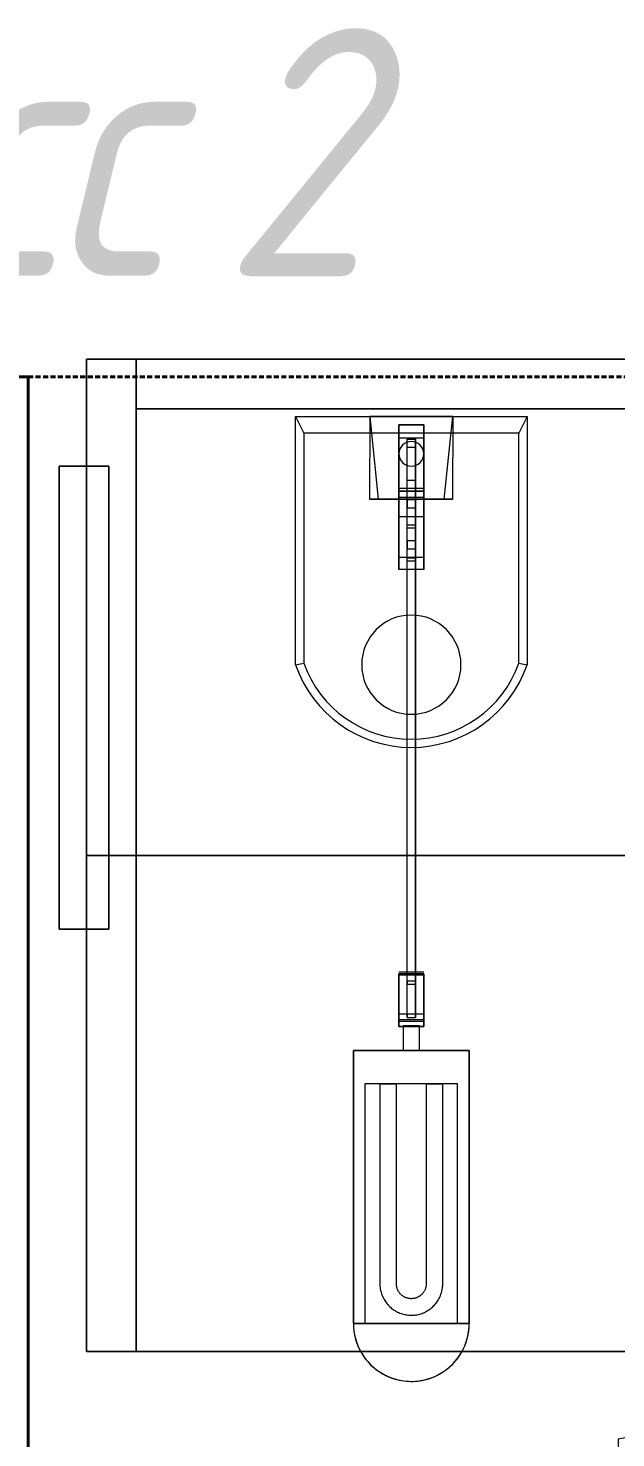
# Model space of a CAD drawing. Header units: millimetres. Extents: x -32954 to 151739, y -65671 to 56243.
# Drawn here: x -17348 to -16992, y -56377 to -55525 of the extents above; entities that cross this region are included whole.
import ezdxf

# ---------------------------------------------------------------- set-up
doc = ezdxf.new("R2010")
doc.units = ezdxf.units.MM
doc.linetypes.add('ADSK_Штрих_ш3 п1_5', pattern=[4.5, 3, -1.5])
doc.layers.add('_Разделитель помещений_', color=4, linetype='ADSK_Штрих_ш3 п1_5', lineweight=40, true_color=0x00ffff)
for name, color, linetype, lineweight in [('I-FURN', 7, 'Continuous', 9), ('M-EQPM', 7, 'Continuous', 9), ('M-EQPM-IDEN', 7, 'Continuous', 9), ('Стены разрез', 7, 'Continuous', 40)]:
    doc.layers.add(name, color=color, linetype=linetype, lineweight=lineweight)
doc.styles.add('GOST Common_I', font='GOST_Common Italic.ttf', dxfattribs={"width": 0.9, "height": 150})

# ---------------------------------------------------------------- blocks, each defined once
blk = doc.blocks.new('М05-М06_Стул офисный - М06_Кресло рабочее Меделия-8569764-О_ТХ_03')
at = {"layer": 'I-FURN'}
for p, q in [((-130.13, 450.82), (-137.41, 372.81)), ((366.01, 372.81), (358.73, 450.82)), ((-137.41, 372.81), (-140.28, 342.02)), ((366.01, 372.81), (368.88, 342.02)), ((-192.66, 358.79), (-187.62, -18.37)), ((-145.04, 358.79), (-150.08, -18.37)), ((373.64, 358.79), (378.68, -18.37)), ((416.22, -18.37), (421.26, 358.79)), ((-153.99, -23.22), (-156.06, -129.6)), ((384.72, -129.6), (382.63, -23.24))]:
    blk.add_line(p, q, dxfattribs=at)
for centre, radius, start, end in [((114.3, -1700.19), 2189.73, 83.73788, 96.26212), ((-2.94, 436.59), 127.98, 161.84357, 173.61936), ((231.54, 436.59), 127.98, 6.38064, 18.15643), ((-2.94, 436.59), 127.98, 175.71587, 197.92668), ((231.54, 436.59), 127.98, 342.07332, 4.28413), ((114.3, 2327.41), 1944.95, 262.94126, 277.05874), ((-100.28, 110.62), 264.8, 98.06151, 110.41983), ((328.88, 110.62), 264.8, 69.58017, 81.93849), ((114.34, 13952.78), 13657.88, 268.908402, 271.091283), ((114.33, 1258.57), 1414.25, 258.97799, 281.02201)]:
    blk.add_arc(centre, radius, start, end, dxfattribs=at)
for centre, start_param, end_param in [((-168.85, -18.32), 5.626442, 6.277467), ((-168.85, -18.32), 6.10915, 6.277467), ((397.45, -18.32), 3.147311, 3.801887)]:
    blk.add_ellipse(centre, major_axis=(18.76, 0), ratio=0.427808, start_param=start_param, end_param=end_param, dxfattribs=at)
for points, knots in [([(-187.61, -18.37), (-187.6, -18.88), (-187.37, -19.89), (-186.33, -21.37), (-184.66, -22.73), (-181.68, -24.33), (-176.7, -25.83), (-169.61, -26.54), (-163.01, -26.11), (-157.67, -24.9), (-155.1, -23.83), (-153.99, -23.22)], [0, 0, 0, 0, 0.076923, 0.153846, 0.230769, 0.307692, 0.461538, 0.615385, 0.769231, 0.884615, 1, 1, 1, 1]), ([(382.63, -23.24), (384.11, -24.06), (387.73, -25.41), (394.6, -26.45), (401.87, -26.32), (409.06, -24.94), (414.72, -22.18), (416.19, -19.65), (416.21, -18.37)], [0, 0, 0, 0, 0.153846, 0.307692, 0.461538, 0.615385, 0.807692, 1, 1, 1, 1])]:
    blk.add_open_spline(points, degree=3, knots=knots, dxfattribs=at)
blk = doc.blocks.new('8_Лампа настольная - 8_Лампа настольная-8000947-О_ТХ_03')
at = {"layer": 'M-EQPM'}
for p, q in [((-100, 70), (50, 70)), ((-100, 70), (-90, 65)), ((-100, -70), (-100, 70)), ((49.15, 65), (50, 70)), ((49.15, 65), (-90, 65)), ((-90, 65), (-90, -65)), ((448.34, 35), (283.34, 35)), ((283.34, -35), (283.34, 35)), ((283.34, 35), (283.34, -35)), ((283.34, 35), (448.34, 35)), ((448.34, 35), (448.34, -35)), ((448.34, 28), (448.34, 35)), ((448.34, 35), (448.34, 0)), ((448.34, 0), (448.34, 35)), ((448.34, 28), (303.34, 28)), ((303.34, 28), (303.34, -28)), ((303.34, 28), (303.34, -28)), ((448.34, -28), (448.34, 28)), ((-100, 15), (-100, 25)), ((-100, 25), (-100, 15)), ((-100, 25), (-50, 24.91)), ((-50, 19.9), (-100, 25)), ((-50, 15.05), (-50, 24.91)), ((-50, 24.91), (-50, 19.9)), ((-50, 19.9), (-50, 15.02)), ((424.34, 19), (303.34, 19)), ((303.34, 9), (303.34, 19)), ((303.34, 19), (303.34, 9)), ((-100, 15), (-100, -15)), ((-100, -15), (-100, 15)), ((-50, -14.84), (-50, 15.05)), ((-50, 15.02), (-50, -15)), ((303.34, 9), (424.34, 9)), ((-95, 7.5), (-86.89, 7.5)), ((-54.98, 7.5), (-95, 7.5)), ((-95, -7.5), (-95, 7.5)), ((-95, 7.5), (-95, -7.5)), ((-86.89, 7.5), (-51.09, 7.5)), ((-86.89, 7.5), (-86.89, -7.5)), ((-86.34, -2.5), (-86.34, 2.5)), ((-86.34, 2.5), (-81.37, 2.5)), ((-49.78, 2.5), (-86.34, 2.5)), ((-81.37, 2.5), (-81.37, -2.5)), ((-81.37, 2.5), (-44.81, 2.5)), ((-61.52, -2.5), (-61.52, 2.5)), ((-61.52, 2.5), (-56.56, 2.5)), ((-24.96, 2.5), (-61.52, 2.5)), ((-56.56, 2.5), (-56.56, -2.5)), ((-56.56, 2.5), (-20, 2.5)), ((-56.5, 7.5), (-56.5, -7.5)), ((-51.09, 7.5), (-54.98, 7.5)), ((-54.98, 7.5), (-54.98, -7.5)), ((-15.04, 7.5), (-54.74, 7.5)), ((-54.74, 7.5), (-39.49, 7.5)), ((-54.74, 7.5), (-54.74, -7.5)), ((-51.09, 7.5), (-51.09, -7.5)), ((-44.81, 2.5), (-49.78, 2.5)), ((-49.78, 2.5), (-49.78, -2.5)), ((-44.81, -2.5), (-44.81, 2.5)), ((-39.49, 7.5), (-7.54, 7.5)), ((-39.49, 7.5), (-39.49, -7.5)), ((-34.48, -2.5), (-34.48, 2.5)), ((-34.48, 2.5), (-32.52, 2.5)), ((241.29, 2.5), (-34.48, 2.5)), ((-32.52, 2.5), (-32.52, -2.5)), ((-32.52, 2.5), (243.26, 2.5)), ((-20, 2.5), (-24.96, 2.5)), ((-24.96, 2.5), (-24.96, -2.5)), ((-20, -2.5), (-20, 2.5)), ((-7.54, 7.5), (-15.04, 7.5)), ((-15.04, -7.5), (-15.04, 7.5)), ((-14.52, -2.5), (-14.52, 2.5)), ((-14.52, 2.5), (-12.55, 2.5)), ((261.38, 2.5), (-14.52, 2.5)), ((-12.55, 2.5), (-12.55, -2.5)), ((-12.55, 2.5), (263.34, 2.5)), ((-7.54, 7.5), (-7.54, -7.5)), ((235.81, 7.5), (235.81, -7.5)), ((261.22, 7.5), (236.91, 7.5)), ((236.91, 7.5), (237.42, 7.5)), ((236.91, 7.5), (236.91, -7.5)), ((237.42, 7.5), (264.8, 7.5)), ((237.42, -7.5), (237.42, 7.5)), ((243.26, 2.5), (241.29, 2.5)), ((241.29, 2.5), (241.29, -2.5)), ((243.26, -2.5), (243.26, 2.5)), ((265.78, 7.5), (261.22, 7.5)), ((261.22, 7.5), (261.22, -7.5)), ((263.34, 2.5), (261.38, 2.5)), ((261.38, 2.5), (261.38, -2.5)), ((263.34, -2.5), (263.34, 2.5)), ((264.8, 7.5), (268.85, 7.5)), ((264.8, 7.5), (264.8, -7.5)), ((268.85, 7.5), (265.78, 7.5)), ((265.78, 7.5), (265.78, -7.5)), ((283.34, 5), (268.34, 5)), ((268.34, -5), (268.34, 5)), ((268.34, 5), (268.34, -5)), ((268.85, -7.5), (268.85, 7.5)), ((268.85, 7.5), (268.85, -7.5)), ((283.34, -5), (283.34, 5)), ((283.34, 5), (283.34, -5)), ((-95, -7.5), (-54.98, -7.5)), ((-86.89, -7.5), (-95, -7.5)), ((-51.09, -7.5), (-86.89, -7.5)), ((-81.37, -2.5), (-86.34, -2.5)), ((-49.78, -2.5), (-86.34, -2.5)), ((-44.81, -2.5), (-81.37, -2.5)), ((-56.56, -2.5), (-61.52, -2.5)), ((-24.96, -2.5), (-61.52, -2.5)), ((-20, -2.5), (-56.56, -2.5)), ((-54.98, -7.5), (-51.09, -7.5)), ((-39.49, -7.5), (-54.74, -7.5)), ((-54.74, -7.5), (-15.04, -7.5)), ((-49.78, -2.5), (-44.81, -2.5)), ((-7.54, -7.5), (-39.49, -7.5)), ((-32.52, -2.5), (-34.48, -2.5)), ((241.29, -2.5), (-34.48, -2.5)), ((243.26, -2.5), (-32.52, -2.5)), ((-24.96, -2.5), (-20, -2.5)), ((-15.04, -7.5), (-7.54, -7.5)), ((-12.55, -2.5), (-14.52, -2.5)), ((261.38, -2.5), (-14.52, -2.5)), ((263.34, -2.5), (-12.55, -2.5)), ((237.42, -7.5), (236.91, -7.5)), ((236.91, -7.5), (261.22, -7.5)), ((264.8, -7.5), (237.42, -7.5)), ((241.29, -2.5), (243.26, -2.5)), ((261.22, -7.5), (265.78, -7.5)), ((261.38, -2.5), (263.34, -2.5)), ((268.85, -7.5), (264.8, -7.5)), ((265.78, -7.5), (268.85, -7.5)), ((268.34, -5), (283.34, -5)), ((448.34, -35), (448.34, 0)), ((448.34, 0), (448.34, -35)), ((-100, -25), (-100, -15)), ((-100, -15), (-100, -25)), ((-50, -25.18), (-50, -14.84)), ((-50, -15), (-50, -20.08)), ((424.34, -9), (303.34, -9)), ((303.34, -9), (303.34, -19)), ((303.34, -19), (303.34, -9)), ((-100, -25), (-50, -20.08)), ((-100, -25), (-50, -25.18)), ((-50, -20.08), (-50, -25.18)), ((303.34, -19), (424.34, -19)), ((303.34, -28), (448.34, -28)), ((448.34, -35), (448.34, -28)), ((283.34, -35), (448.34, -35)), ((448.34, -35), (283.34, -35)), ((-100, -70), (-90, -65)), ((-90, -65), (49.15, -65)), ((50, -70), (49.15, -65)), ((50, -70), (-100, -70))]:
    blk.add_line(p, q, dxfattribs=at)
at = {"layer": 'M-EQPM', "flags": 128}
for points in [[(448.34, -35), (449.74, -34.97), (451.13, -34.89), (452.53, -34.75), (453.91, -34.55), (455.29, -34.3), (456.66, -34), (458.01, -33.64), (459.35, -33.22), (460.67, -32.76), (461.97, -32.24), (463.24, -31.67), (464.5, -31.04), (465.73, -30.37), (466.93, -29.65), (468.1, -28.89), (469.24, -28.07), (470.34, -27.22), (471.41, -26.31), (472.45, -25.37), (473.44, -24.38), (474.4, -23.36), (475.31, -22.3), (476.18, -21.2), (477.01, -20.07), (477.79, -18.91), (478.52, -17.72), (479.2, -16.5), (479.84, -15.25), (480.42, -13.98), (480.96, -12.68), (481.44, -11.37), (481.87, -10.04), (482.24, -8.69), (482.56, -7.32), (482.83, -5.95), (483.04, -4.56), (483.19, -3.17), (483.29, -1.78), (483.33, -0.38), (483.32, 1.02), (483.25, 2.42), (483.13, 3.81), (482.95, 5.2), (482.71, 6.58), (482.42, 7.95), (482.08, 9.31), (481.68, 10.65), (481.22, 11.98), (480.72, 13.28), (480.16, 14.57), (479.55, 15.83), (478.9, 17.06), (478.19, 18.27), (477.43, 19.45), (476.63, 20.6), (475.79, 21.71), (474.9, 22.79), (473.96, 23.84), (472.99, 24.84), (471.98, 25.81), (470.93, 26.73), (469.84, 27.62), (468.72, 28.45), (467.56, 29.25), (466.38, 29.99), (465.17, 30.69), (463.92, 31.34), (462.66, 31.94), (461.37, 32.48), (460.06, 32.98), (458.73, 33.42), (457.39, 33.81), (456.03, 34.14), (454.66, 34.42), (453.28, 34.65), (451.89, 34.82), (450.49, 34.93), (449.09, 34.99), (448.34, 35)], [(424.34, -19), (425.1, -18.98), (425.85, -18.94), (426.61, -18.86), (427.36, -18.76), (428.11, -18.62), (428.85, -18.46), (429.59, -18.26), (430.31, -18.04), (431.03, -17.78), (431.74, -17.5), (432.43, -17.19), (433.11, -16.85), (433.78, -16.49), (434.43, -16.1), (435.06, -15.68), (435.68, -15.24), (436.28, -14.77), (436.86, -14.28), (437.43, -13.77), (437.97, -13.24), (438.48, -12.68), (438.98, -12.11), (439.45, -11.51), (439.9, -10.9), (440.32, -10.27), (440.72, -9.62), (441.09, -8.96), (441.44, -8.28), (441.76, -7.59), (442.05, -6.88), (442.31, -6.17), (442.54, -5.45), (442.74, -4.72), (442.92, -3.98), (443.06, -3.23), (443.17, -2.48), (443.26, -1.72), (443.31, -0.96), (443.34, -0.21), (443.33, 0.55), (443.29, 1.31), (443.22, 2.07), (443.13, 2.82), (443, 3.57), (442.84, 4.32), (442.65, 5.05), (442.44, 5.78), (442.19, 6.5), (441.92, 7.21), (441.61, 7.91), (441.28, 8.59), (440.93, 9.26), (440.54, 9.92), (440.13, 10.56), (439.7, 11.18), (439.24, 11.79), (438.76, 12.37), (438.25, 12.94), (437.72, 13.49), (437.17, 14.01), (436.6, 14.51), (436.01, 14.99), (435.4, 15.45), (434.77, 15.88), (434.13, 16.28), (433.47, 16.66), (432.8, 17.01), (432.11, 17.34), (431.41, 17.63), (430.7, 17.9), (429.98, 18.14), (429.25, 18.35), (428.51, 18.54), (427.77, 18.69), (427.02, 18.81), (426.26, 18.9), (425.51, 18.96), (424.75, 19), (424.34, 19)], [(424.34, 9), (424.7, 8.99), (425.06, 8.97), (425.41, 8.94), (425.77, 8.89), (426.12, 8.82), (426.48, 8.74), (426.82, 8.65), (427.17, 8.54), (427.51, 8.42), (427.84, 8.29), (428.17, 8.14), (428.49, 7.98), (428.81, 7.81), (429.12, 7.63), (429.42, 7.43), (429.71, 7.22), (430, 7), (430.27, 6.77), (430.54, 6.52), (430.79, 6.27), (431.04, 6.01), (431.27, 5.73), (431.5, 5.45), (431.71, 5.16), (431.91, 4.86), (432.1, 4.56), (432.27, 4.24), (432.44, 3.92), (432.59, 3.59), (432.72, 3.26), (432.85, 2.92), (432.96, 2.58), (433.05, 2.23), (433.14, 1.88), (433.21, 1.53), (433.26, 1.17), (433.3, 0.82), (433.32, 0.46), (433.34, 0.1), (433.33, -0.26), (433.31, -0.62), (433.28, -0.98), (433.24, -1.34), (433.18, -1.69), (433.1, -2.04), (433.01, -2.39), (432.91, -2.74), (432.79, -3.08), (432.66, -3.42), (432.52, -3.75), (432.36, -4.07), (432.19, -4.39), (432.01, -4.7), (431.82, -5), (431.61, -5.3), (431.4, -5.58), (431.17, -5.86), (430.93, -6.13), (430.68, -6.39), (430.42, -6.64), (430.15, -6.87), (429.87, -7.1), (429.58, -7.32), (429.28, -7.52), (428.98, -7.71), (428.66, -7.89), (428.34, -8.06), (428.02, -8.21), (427.69, -8.35), (427.35, -8.48), (427.01, -8.59), (426.66, -8.69), (426.31, -8.78), (425.96, -8.85), (425.61, -8.91), (425.25, -8.95), (424.89, -8.98), (424.53, -9), (424.34, -9)]]:
    blk.add_lwpolyline(points, dxfattribs=at)
at = {"layer": 'M-EQPM'}
for centre, radius, start, end in [((26, 0), 74, 288.92464, 71.07536), ((26, 0), 69, 289.60486, 70.39514), ((448.34, 0), 35, 270, 90), ((50, 0), 30, 0, 180), ((-77.5, 0), 7.5, 360, 180), ((-77.5, 0), 7.5, 0, 180), ((-77.5, 0), 7.5, 180, 360), ((-77.5, 0), 7.5, 180, 360), ((50, 0), 30, 180, 360)]:
    blk.add_arc(centre, radius, start, end, dxfattribs=at)
blk = doc.blocks.new('М51_Пост медицинской сестры на 1 рабочее место - Пост медсестры 1500 мм-8766806-О_ТХ_03')
at = {"layer": 'I-FURN'}
for p, q in [((-338.35, 741.56), (-338.35, -758.44)), ((-338.35, -758.44), (-338.35, 741.56)), ((-338.35, 741.56), (-338.35, -758.44)), ((-338.35, -758.44), (-338.35, 741.56)), ((-338.35, 741.56), (-338.35, -758.44)), ((-338.35, -758.44), (-338.35, 741.56)), ((-338.35, 741.56), (-338.35, -758.44)), ((-338.35, -758.44), (-338.35, 741.56)), ((-38.35, -758.44), (-38.35, 741.56)), ((-38.35, 741.56), (-38.35, -758.44)), ((261.65, -758.44), (261.65, 741.56)), ((261.65, 741.56), (261.65, -758.44)), ((-308.35, -728.44), (-308.35, 711.56)), ((-308.35, 711.56), (-308.35, -728.44)), ((-338.35, -54.08), (-338.35, -728.44)), ((-338.35, -728.44), (-338.35, -54.08)), ((-308.35, -728.44), (-308.35, -54.08)), ((-308.35, -54.08), (-308.35, -728.44)), ((-38.35, -728.44), (-38.35, -54.08)), ((-38.35, -54.08), (-38.35, -728.44)), ((-338.35, -728.44), (-38.35, -728.44)), ((-38.35, -728.44), (-338.35, -728.44)), ((-38.35, -728.44), (-308.35, -728.44)), ((-308.35, -728.44), (-38.35, -728.44)), ((261.65, -728.44), (-308.35, -728.44)), ((-308.35, -728.44), (261.65, -728.44)), ((-38.35, -758.44), (-38.35, -728.44)), ((-38.35, -728.44), (-38.35, -758.44)), ((261.65, -758.44), (261.65, -728.44)), ((261.65, -728.44), (261.65, -758.44)), ((-338.35, -758.44), (-38.35, -758.44)), ((-38.35, -758.44), (-338.35, -758.44)), ((-338.35, -758.44), (-38.35, -758.44)), ((-38.35, -758.44), (-338.35, -758.44)), ((-338.35, -758.44), (261.65, -758.44)), ((261.65, -758.44), (-338.35, -758.44)), ((-338.35, -758.44), (261.65, -758.44)), ((261.65, -758.44), (-338.35, -758.44))]:
    blk.add_line(p, q, dxfattribs=at)
blk = doc.blocks.new('б_п_Универсальный элемент - Часы вторичные-10494202-О_ТХ_03')
at = {"layer": 'M-EQPM'}
for p, q in [((15, 140), (-15, 140)), ((-15, 140), (-15, -140)), ((-15, -140), (-15, 140)), ((-15, 140), (15, 140)), ((15, -140), (15, 140)), ((15, 140), (15, -140)), ((-15, -140), (15, -140)), ((15, -140), (-15, -140))]:
    blk.add_line(p, q, dxfattribs=at)

msp = doc.modelspace()

# ---------------------------------------------------------------- linework, layer by layer
at = {"layer": '_Разделитель помещений_'}
msp.add_line((-17347.5, -55735.62), (-13495, -55735.62), dxfattribs=at)
at = {"layer": 'Стены разрез'}
for p, q in [((-17347.5, -55735.62), (-18270.87, -55735.62)), ((-17347.5, -57560.62), (-17347.5, -55735.62))]:
    msp.add_line(p, q, dxfattribs=at)

# ---------------------------------------------------------------- block references
at = {"layer": 'I-FURN'}
for name, p, rotation in [('М51_Пост медицинской сестры на 1 рабочее место - Пост медсестры 1500 мм-8766806-О_ТХ_03', (-16553.85, -56063.38), 269.9999999999996), ('М05-М06_Стул офисный - М06_Кресло рабочее Меделия-8569764-О_ТХ_03', (-16606.21, -56507.59), 180)]:
    msp.add_blockref(name, p, dxfattribs=dict(at, rotation=rotation))
at = {"layer": 'M-EQPM', "rotation": 269.9999999999992}
msp.add_blockref('8_Лампа настольная - 8_Лампа настольная-8000947-О_ТХ_03', (-17115.95, -55859.69), dxfattribs=at)
at = {"layer": 'M-EQPM'}
msp.add_blockref('б_п_Универсальный элемент - Часы вторичные-10494202-О_ТХ_03', (-17313.74, -55929.61), dxfattribs=at)

# ---------------------------------------------------------------- texts
at = {"layer": 'M-EQPM-IDEN', "char_height": 150, "attachment_point": 1, "style": 'GOST Common_I'}
for s, insert, width in [('\\fGOST Common|b0|i1|c204|p34|;\\W.9;2', (-17230.13, -55524.84), 122.6582), ('сс', (-17396.82, -55524.84), 202.0252)]:
    msp.add_mtext(s, dxfattribs=dict(at, insert=insert, width=width))

doc.saveas('drawing.dxf')
